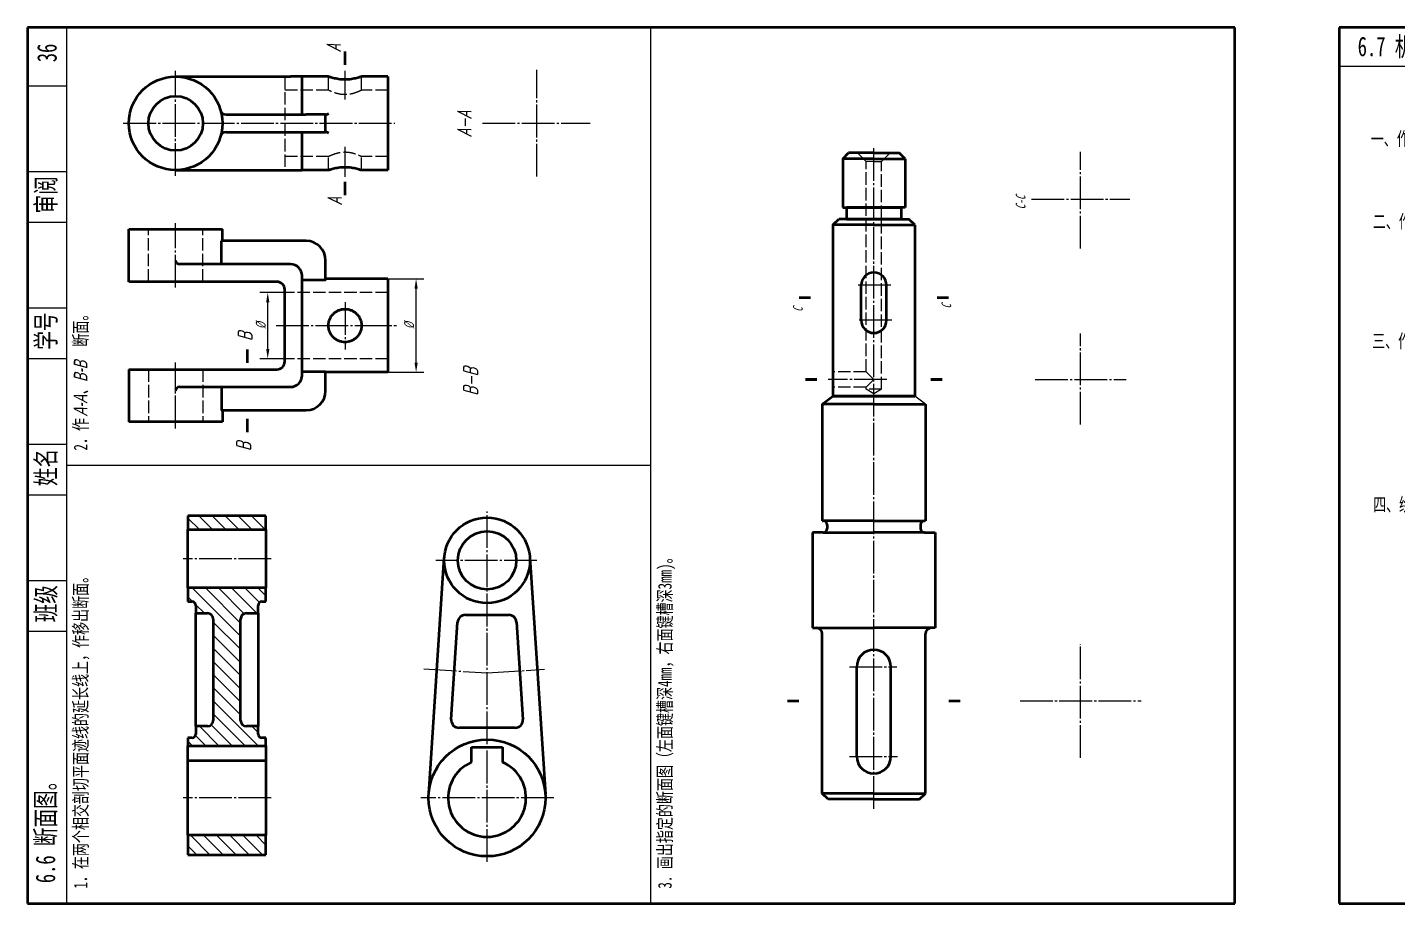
# Model space of a CAD drawing. Header units: millimetres. Extents: x -334 to 3025, y 133 to 867.
# Drawn here: x 1364.4 to 1716.2, y 641.9 to 866.9 of the extents above; entities that cross this region are included whole.
import ezdxf

# ---------------------------------------------------------------- set-up
doc = ezdxf.new("R2010")
doc.units = ezdxf.units.MM
doc.header["$LTSCALE"] = 0.8
doc.header["$PDMODE"] = 33
doc.header["$PDSIZE"] = 1.5
doc.linetypes.add('myCENTER', pattern=[18, 15, -1, 1, -1])
doc.linetypes.add('myHIDDEN', pattern=[5, 4, -1])
doc.layers.get('Defpoints').update_dxf_attribs({"lineweight": 20})
for name, color, linetype, lineweight in [('中心线', 7, 'myCENTER', 25), ('剖面线', 7, 'Continuous', 25), ('尺寸', 7, 'Continuous', 25), ('标注', 7, 'Continuous', 25), ('标题文字', 7, 'Continuous', 25), ('粗实线', 7, 'Continuous', 50), ('细实线', 7, 'Continuous', 25), ('虚线', 7, 'myHIDDEN', 25)]:
    doc.layers.add(name, color=color, linetype=linetype, lineweight=lineweight)
doc.styles.add('字母标注-2.5号', font='txt.shx', dxfattribs={"width": 0.7, "oblique": 15, "height": 2.5})
doc.styles.add('尺寸文字1-2.5号', font='SimSun.ttf', dxfattribs={"width": 0.7, "oblique": 15, "height": 2.5})
doc.styles.add('标题字母', font='', dxfattribs={"width": 0.7, "oblique": 15, "height": 5})
doc.styles.add('标题汉字1-5号', font='SimSun.ttf', dxfattribs={"width": 0.7, "height": 5})
doc.styles.add('标题汉字2-3.5号', font='SimSun.ttf', dxfattribs={"width": 0.7, "height": 3.5})
doc.styles.get('标题字母').set_extended_font_data('FZFangSong-Z02')
doc.dimstyles.new('尺寸25', dxfattribs={"dimtxt": 2.5, "dimasz": 2.5, "dimexe": 2, "dimexo": 0, "dimgap": 0.5, "dimtad": 1, "dimdec": 0, "dimdsep": 46, "dimtxsty": '尺寸文字1-2.5号', "dimcen": 0, "dimadec": 0, "dimazin": 0, "dimtfac": 1, "dimtdec": 0, "dimtmove": 0, "dimatfit": 3, "dimfxl": 0, "dimarcsym": 0})

# ---------------------------------------------------------------- blocks, each defined once
blk = doc.blocks.new('*D77')
at = {"layer": 'Defpoints', "color": 0}
for p in [(1426.15, 798.85), (1430.5, 798.85), (1430.5, 781.85)]:
    blk.add_point(p, dxfattribs=at)
at = {"layer": '尺寸', "color": 0, "lineweight": -2}
for p, q in [((1430.5, 798.85), (1424.15, 798.85)), ((1426.15, 784.35), (1426.15, 796.35)), ((1430.5, 781.85), (1424.15, 781.85))]:
    blk.add_line(p, q, dxfattribs=at)
at = {"layer": '尺寸', "color": 0}
for points in [[(1425.74, 796.35), (1426.57, 796.35), (1426.15, 798.85)], [(1425.74, 784.35), (1426.57, 784.35), (1426.15, 781.85)]]:
    blk.add_solid(points, dxfattribs=at)
at = {"layer": '尺寸', "color": 0, "insert": (1424.4, 790.35), "char_height": 2.5, "attachment_point": 5, "rotation": 90, "style": '尺寸文字1-2.5号'}
blk.add_mtext('%%c', dxfattribs=at)
blk = doc.blocks.new('*D78')
at = {"layer": 'Defpoints', "color": 0}
for p in [(1457, 802.35), (1464.24, 802.35), (1457, 778.35)]:
    blk.add_point(p, dxfattribs=at)
at = {"layer": '尺寸', "color": 0, "lineweight": -2}
for p, q in [((1457, 802.35), (1466.24, 802.35)), ((1464.24, 780.85), (1464.24, 799.85)), ((1457, 778.35), (1466.24, 778.35))]:
    blk.add_line(p, q, dxfattribs=at)
at = {"layer": '尺寸', "color": 0}
for points in [[(1463.83, 799.85), (1464.66, 799.85), (1464.24, 802.35)], [(1463.83, 780.85), (1464.66, 780.85), (1464.24, 778.35)]]:
    blk.add_solid(points, dxfattribs=at)
at = {"layer": '尺寸', "color": 0, "insert": (1462.49, 790.35), "char_height": 2.5, "attachment_point": 5, "rotation": 90, "style": '尺寸文字1-2.5号'}
blk.add_mtext('%%c', dxfattribs=at)

msp = doc.modelspace()

# ---------------------------------------------------------------- hatches: boundary and pattern name
at = {"layer": '剖面线'}
h = msp.add_hatch(dxfattribs=at)
h.set_pattern_fill('ANSI31', color=256, scale=0.75, angle=90, style=0)
h.set_pattern_definition([(135, (1679.0114, 642.691), (-1.683798, -1.683798), [])])
h.paths.add_polyline_path([(1425.67, 654.47), (1425.67, 659.47), (1405.67, 659.47), (1405.67, 654.47)])
h.paths.add_polyline_path([(1425.67, 682.47), (1425.67, 684.47), (1424.67, 684.47, -0.414214), (1423.67, 685.47), (1423.67, 687.47), (1420.67, 687.47, -0.414214), (1419.17, 688.97), (1419.17, 714.97, -0.414214), (1420.67, 716.47), (1423.67, 716.47), (1423.67, 718.47, -0.414214), (1424.67, 719.47), (1425.67, 719.47), (1425.67, 722.97), (1405.67, 722.97), (1405.67, 719.47), (1406.67, 719.47, -0.414214), (1407.67, 718.47), (1407.67, 716.47), (1410.67, 716.47, -0.414214), (1412.17, 714.97), (1412.17, 688.97, -0.414214), (1410.67, 687.47), (1407.67, 687.47), (1407.67, 685.47, -0.414214), (1406.67, 684.47), (1405.67, 684.47), (1405.67, 682.47)])
h.paths.add_polyline_path([(1405.67, 741.47), (1405.67, 737.97), (1425.67, 737.97), (1425.67, 741.47)])

# ---------------------------------------------------------------- linework, layer by layer
msp.add_line((1524.44, 754.42), (1374.44, 754.42))
at = {"layer": '中心线', "ltscale": 0.7}
for p, q in [((1402.5, 828.77), (1402.5, 855.73)), ((1446, 848.42), (1446, 855.73)), ((1495.24, 828.61), (1495.24, 856)), ((1389.07, 842.29), (1458.8, 842.29)), ((1481.3, 842.29), (1508.97, 842.29)), ((1446, 828.56), (1446, 836.29)), ((1581.77, 666.23), (1581.77, 836.38)), ((1634.86, 810.16), (1634.86, 834.96)), ((1622.23, 822.8), (1647.48, 822.8)), ((1402.5, 800.13), (1402.5, 816.64)), ((1586.11, 800.71), (1577.47, 800.71)), ((1446, 796.36), (1446, 784.24)), ((1586.37, 791.71), (1577.47, 791.71)), ((1428.32, 790.35), (1459.22, 790.35)), ((1634.86, 764.94), (1634.86, 788.28)), ((1402.5, 763.96), (1402.5, 780.89)), ((1585.12, 776.51), (1570.03, 776.51)), ((1623.2, 776.51), (1646.51, 776.51)), ((1482.46, 652.64), (1482.46, 742.63)), ((1427.01, 730.47), (1404.42, 730.47)), ((1495.25, 730.06), (1469.3, 730.06)), ((1634.86, 679.36), (1634.86, 708.53)), ((1466.24, 702.2), (1482.46, 701.14)), ((1482.46, 701.14), (1497.18, 702.1)), ((1575.49, 702.71), (1587.63, 702.71)), ((1619.31, 693.95), (1650.4, 693.95)), ((1575.49, 679.71), (1587.88, 679.71)), ((1427.01, 669.06), (1404.42, 669.06)), ((1499.58, 669.06), (1465.46, 669.06))]:
    msp.add_line(p, q, dxfattribs=at)
at = {"layer": '标注'}
msp.add_line((1595.02, 770.21), (1592.27, 772.21), dxfattribs=at)
at = {"layer": '标注', "const_width": 0.7}
for points in [[(1445.97, 860.79), (1445.97, 857.29)], [(1446, 823.77), (1446, 827.27)], [(1420.89, 780.75), (1420.89, 784.25)], [(1567.17, 776.51), (1564.17, 776.51)], [(1596.38, 776.51), (1599.38, 776.51)], [(1420.89, 762.91), (1420.89, 766.41)]]:
    msp.add_lwpolyline(points, dxfattribs=at)
at = {"layer": '标注'}
for points in [[(1565.56, 797.52, 0.7, 0.7, 0), (1562.56, 797.52, 0, 0, 0), (1562.56, 800.52, 0.7, 0, 0), (1562.56, 804.02, 0, 0, 0)], [(1597.99, 797.52, 0.7, 0.7, 0), (1600.99, 797.52, 0, 0, 0), (1600.99, 800.52, 0.7, 0, 0), (1600.99, 804.02, 0, 0, 0)], [(1562.57, 693.95, 0.7, 0.7, 0), (1559.57, 693.95, 0, 0, 0), (1559.57, 696.95, 0.7, 0, 0), (1559.57, 700.45, 0, 0, 0)], [(1600.98, 693.95, 0.7, 0.7, 0), (1603.98, 693.95, 0, 0, 0), (1603.98, 696.95, 0.7, 0, 0), (1603.98, 700.45, 0, 0, 0)]]:
    msp.add_lwpolyline(points, format="xyseb", dxfattribs=at)
at = {"layer": '粗实线'}
for p, q in [((1674.44, 866.92), (1364.44, 866.92)), ((1364.44, 866.92), (1364.44, 641.92)), ((1674.44, 641.92), (1674.44, 866.92)), ((1701.26, 866.92), (1701.26, 641.92)), ((2011.26, 866.92), (1701.26, 866.92)), ((1573.77, 833.21), (1575.27, 834.71)), ((1581.77, 834.71), (1575.27, 834.71)), ((1581.77, 834.71), (1588.27, 834.71)), ((1589.77, 833.21), (1588.27, 834.71)), ((1573.77, 833.21), (1573.77, 820.71)), ((1581.77, 833.21), (1573.77, 833.21)), ((1581.77, 833.21), (1589.77, 833.21)), ((1589.77, 833.21), (1589.77, 820.71)), ((1573.77, 820.71), (1581.77, 820.71)), ((1574.77, 820.71), (1574.77, 817.71)), ((1581.77, 820.71), (1574.77, 820.71)), ((1589.77, 820.71), (1581.77, 820.71)), ((1581.77, 820.71), (1588.77, 820.71)), ((1588.77, 820.71), (1588.77, 817.71)), ((1571.27, 816.21), (1572.77, 817.71)), ((1571.27, 816.21), (1571.27, 772.21)), ((1581.77, 816.21), (1571.27, 816.21)), ((1581.77, 817.71), (1572.77, 817.71)), ((1574.77, 817.71), (1581.77, 817.71)), ((1581.77, 817.71), (1590.77, 817.71)), ((1588.77, 817.71), (1581.77, 817.71)), ((1581.77, 816.21), (1592.27, 816.21)), ((1592.27, 816.21), (1590.77, 817.71)), ((1592.27, 816.21), (1592.27, 772.21)), ((1414.39, 812.1), (1414.14, 812.24)), ((1441, 802.35), (1441.2, 802.08)), ((1578.52, 791.71), (1578.52, 800.71)), ((1585.02, 791.71), (1585.02, 800.71)), ((1441, 778.35), (1441.2, 778.62)), ((1568.52, 770.21), (1571.27, 772.21)), ((1581.77, 772.21), (1571.27, 772.21)), ((1571.27, 772.21), (1581.77, 772.21)), ((1592.27, 772.21), (1581.77, 772.21)), ((1581.77, 772.21), (1592.27, 772.21)), ((1414.39, 768.6), (1414.14, 768.46)), ((1568.52, 770.21), (1568.52, 740.21)), ((1581.77, 770.21), (1568.52, 770.21)), ((1581.77, 770.21), (1595.02, 770.21)), ((1595.02, 770.21), (1595.02, 740.21)), ((1568.52, 740.21), (1568.77, 740.21)), ((1581.77, 740.21), (1568.77, 740.21)), ((1569.77, 739.21), (1569.77, 738.21)), ((1581.77, 740.21), (1594.77, 740.21)), ((1593.77, 739.21), (1593.77, 738.21)), ((1595.02, 740.21), (1594.77, 740.21)), ((1566.02, 737.21), (1566.02, 712.71)), ((1568.77, 737.21), (1566.02, 737.21)), ((1568.77, 737.21), (1581.77, 737.21)), ((1594.77, 737.21), (1581.77, 737.21)), ((1594.77, 737.21), (1597.52, 737.21)), ((1597.52, 737.21), (1597.52, 712.71)), ((1467.49, 670.04), (1471.49, 730.78)), ((1493.44, 730.78), (1497.43, 670.04)), ((1473.26, 689.19), (1474.9, 714.19)), ((1476.9, 716.06), (1488.02, 716.06)), ((1490.02, 714.19), (1491.66, 689.19)), ((1566.02, 712.71), (1567.02, 712.71)), ((1567.02, 712.71), (1581.77, 712.71)), ((1568.52, 670.21), (1568.52, 711.21)), ((1596.52, 712.71), (1581.77, 712.71)), ((1595.02, 670.21), (1595.02, 711.21)), ((1597.52, 712.71), (1596.52, 712.71)), ((1577.37, 679.71), (1577.37, 702.71)), ((1586.17, 679.71), (1586.17, 702.71)), ((1489.67, 687.06), (1475.26, 687.06)), ((1478.46, 682.06), (1486.46, 682.06)), ((1478.46, 678.22), (1478.46, 682.06)), ((1486.46, 682.06), (1486.46, 678.22)), ((1581.77, 670.21), (1568.52, 670.21)), ((1570.02, 668.71), (1568.52, 670.21)), ((1581.77, 668.71), (1570.02, 668.71)), ((1581.77, 670.21), (1595.02, 670.21)), ((1581.77, 668.71), (1593.52, 668.71)), ((1593.52, 668.71), (1595.02, 670.21)), ((1364.44, 641.92), (1674.44, 641.92)), ((1701.26, 641.92), (2011.26, 641.92))]:
    msp.add_line(p, q, dxfattribs=at)
at = {"layer": '粗实线', "extrusion": (-1, 2.83277e-16, -4.93038e-32)}
for p, q in [((1402.5, 854.29), (1432, 854.29)), ((1435, 854.29), (1432, 854.29)), ((1435, 844.54), (1435, 854.29)), ((1441.75, 854.29), (1435, 854.29)), ((1457, 854.29), (1450.25, 854.29)), ((1457, 854.29), (1457, 830.29)), ((1415.46, 844.54), (1436, 844.54)), ((1441, 844.54), (1436, 844.54)), ((1441, 840.37), (1441, 844.18)), ((1415.46, 840.04), (1436, 840.04)), ((1435, 830.29), (1435, 840.04)), ((1436, 840.04), (1441, 840.04)), ((1402.5, 830.29), (1432, 830.29)), ((1432, 830.29), (1435, 830.29)), ((1441.75, 830.29), (1435, 830.29)), ((1457, 830.29), (1450.25, 830.29))]:
    msp.add_line(p, q, dxfattribs=at)
at = {"layer": '粗实线', "extrusion": (-1, 6.12323e-17, 2.22045e-16)}
for p, q in [((1390.5, 815.1), (1414.5, 815.1)), ((1390.5, 801.6), (1390.5, 815.1)), ((1414.5, 812.1), (1414.5, 815.1)), ((1414.28, 806.28), (1414.28, 812.05)), ((1436, 812.1), (1414.39, 812.1)), ((1432, 806.1), (1403.5, 806.1)), ((1441, 802.35), (1441, 807.1)), ((1435, 790.35), (1435, 803.1)), ((1435, 802.14), (1440.98, 802.14)), ((1457, 802.35), (1441, 802.35)), ((1457, 802.35), (1457, 778.35)), ((1402.5, 801.6), (1390.5, 801.6)), ((1428.5, 801.6), (1402.5, 801.6)), ((1430.5, 781.1), (1430.5, 799.6)), ((1435, 777.6), (1435, 790.35)), ((1390.5, 779.1), (1402.5, 779.1)), ((1390.5, 779.1), (1390.5, 765.6)), ((1402.5, 779.1), (1428.5, 779.1)), ((1435, 778.56), (1440.98, 778.56)), ((1441, 773.6), (1441, 778.35)), ((1457, 778.35), (1441, 778.35)), ((1403.5, 774.6), (1432, 774.6)), ((1414.28, 774.42), (1414.28, 768.66)), ((1414.39, 768.6), (1436, 768.6)), ((1414.5, 768.6), (1414.5, 765.6)), ((1402.5, 765.6), (1390.5, 765.6)), ((1414.5, 765.6), (1402.5, 765.6)), ((1405.67, 741.47), (1405.67, 737.97)), ((1425.67, 741.47), (1405.67, 741.47)), ((1425.67, 737.97), (1425.67, 741.47)), ((1405.67, 722.97), (1405.67, 737.97)), ((1405.67, 737.97), (1425.67, 737.97)), ((1425.67, 737.97), (1425.67, 722.97)), ((1405.67, 722.97), (1405.67, 719.47)), ((1425.67, 722.97), (1405.67, 722.97)), ((1425.67, 719.47), (1425.67, 722.97)), ((1405.67, 719.47), (1406.67, 719.47)), ((1407.67, 718.47), (1407.67, 716.47)), ((1423.67, 716.47), (1423.67, 718.47)), ((1424.67, 719.47), (1425.67, 719.47)), ((1407.67, 714.61), (1407.67, 716.47)), ((1407.67, 716.47), (1410.67, 716.47)), ((1407.67, 689.61), (1407.67, 714.61)), ((1412.17, 714.97), (1412.17, 688.97)), ((1419.17, 688.97), (1419.17, 714.97)), ((1420.67, 716.47), (1423.67, 716.47)), ((1423.67, 716.47), (1423.67, 714.61)), ((1423.67, 714.61), (1423.67, 689.61)), ((1407.67, 687.47), (1407.67, 689.61)), ((1423.67, 689.61), (1423.67, 687.47)), ((1407.67, 687.47), (1407.67, 685.47)), ((1410.67, 687.47), (1407.67, 687.47)), ((1423.67, 687.47), (1420.67, 687.47)), ((1423.67, 685.47), (1423.67, 687.47)), ((1405.67, 684.47), (1405.67, 682.47)), ((1406.67, 684.47), (1405.67, 684.47)), ((1425.67, 684.47), (1424.67, 684.47)), ((1425.67, 682.47), (1425.67, 684.47)), ((1405.67, 678.64), (1405.67, 682.47)), ((1405.67, 682.47), (1425.67, 682.47)), ((1425.67, 682.47), (1425.67, 678.64)), ((1405.67, 659.47), (1405.67, 678.64)), ((1405.67, 678.64), (1425.67, 678.64)), ((1425.67, 678.64), (1425.67, 659.47)), ((1405.67, 659.47), (1405.67, 654.47)), ((1425.67, 659.47), (1405.67, 659.47)), ((1425.67, 654.47), (1425.67, 659.47)), ((1405.67, 654.47), (1425.67, 654.47))]:
    msp.add_line(p, q, dxfattribs=at)
at = {"layer": '粗实线'}
for centre, radius in [((1402.5, 842.29), 12), ((1402.5, 842.29), 7), ((1482.46, 730.06), 11), ((1482.46, 730.06), 7.5), ((1482.46, 669.06), 15)]:
    msp.add_circle(centre, radius, dxfattribs=at)
for centre, radius, start, end in [((1415.46, 846.04), 1.5, 196.1276, 270), ((1441, 846.04), 1.5, 270, 305.0614), ((1415.46, 838.54), 1.5, 90, 163.8724), ((1441, 838.54), 1.5, 54.9386, 90), ((1436, 807.1), 5, 0, 90), ((1403.5, 807.1), 1, 180, 270), ((1432, 803.1), 3, 0, 90), ((1581.77, 800.71), 3.25, 0, 180), ((1428.5, 799.6), 2, 0, 90), ((1581.77, 791.71), 3.25, 180, 0), ((1428.5, 781.1), 2, 270, 0), ((1432, 777.6), 3, 270, 0), ((1403.5, 773.6), 1, 90, 180), ((1436, 773.6), 5, 270, 0), ((1568.77, 739.21), 1, 0, 90), ((1594.77, 739.21), 1, 90, 180), ((1568.77, 738.21), 1, 270, 0), ((1594.77, 738.21), 1, 180, 270), ((1406.67, 718.47), 1, 0, 90), ((1424.67, 718.47), 1, 90, 180), ((1410.67, 714.97), 1.5, 0, 90), ((1420.67, 714.97), 1.5, 90, 180), ((1476.9, 714.06), 2, 90, 176.2402), ((1488.02, 714.06), 2, 3.7598, 90), ((1567.02, 711.21), 1.5, 0, 90), ((1596.52, 711.21), 1.5, 90, 180), ((1581.77, 702.71), 4.4, 0, 180), ((1410.67, 688.97), 1.5, 270, 0), ((1420.67, 688.97), 1.5, 180, 270), ((1475.26, 689.06), 2, 176.2402, 270), ((1489.67, 689.06), 2, 270, 3.7598), ((1406.67, 685.47), 1, 270, 0), ((1424.67, 685.47), 1, 180, 270), ((1581.77, 679.71), 4.4, 180, 0), ((1482.46, 669.06), 10, 113.5782, 66.4218)]:
    msp.add_arc(centre, radius, start, end, dxfattribs=at)
for points, knots in [([(1450.25, 854.29), (1450.25, 854.29), (1450.22, 854.28), (1450.11, 854.24), (1450.03, 854.21), (1449.81, 854.14), (1449.67, 854.1), (1449.36, 854.01), (1449.19, 853.96), (1448.81, 853.86), (1448.6, 853.81), (1448.14, 853.71), (1447.89, 853.67), (1447.37, 853.59), (1447.09, 853.56), (1446.54, 853.52), (1446.26, 853.51), (1445.73, 853.51), (1445.45, 853.52), (1444.9, 853.56), (1444.62, 853.59), (1444.1, 853.67), (1443.85, 853.71), (1443.39, 853.81), (1443.18, 853.86), (1442.8, 853.96), (1442.63, 854.01), (1442.32, 854.1), (1442.18, 854.14), (1441.96, 854.21), (1441.88, 854.24), (1441.77, 854.28), (1441.75, 854.29), (1441.75, 854.29)], [6.46485, 6.46485, 6.46485, 6.46485, 7.272714, 7.272714, 8.080578, 8.080578, 8.888442, 8.888442, 9.696305, 9.696305, 10.504654, 10.504654, 11.313003, 11.313003, 12.121351, 12.121351, 12.9297, 12.9297, 13.738049, 13.738049, 14.546397, 14.546397, 15.354746, 15.354746, 16.163095, 16.163095, 16.970959, 16.970959, 17.778823, 17.778823, 18.586686, 18.586686, 19.39455, 19.39455, 19.39455, 19.39455]), ([(1441.75, 830.29), (1441.75, 830.29), (1441.77, 830.3), (1441.88, 830.34), (1441.96, 830.37), (1442.18, 830.44), (1442.32, 830.48), (1442.63, 830.57), (1442.8, 830.62), (1443.18, 830.72), (1443.39, 830.77), (1443.85, 830.87), (1444.1, 830.91), (1444.62, 830.99), (1444.9, 831.02), (1445.45, 831.06), (1445.73, 831.07), (1446.26, 831.07), (1446.54, 831.06), (1447.09, 831.02), (1447.37, 830.99), (1447.89, 830.91), (1448.14, 830.87), (1448.6, 830.77), (1448.81, 830.72), (1449.19, 830.62), (1449.36, 830.57), (1449.67, 830.48), (1449.81, 830.44), (1450.03, 830.37), (1450.11, 830.34), (1450.22, 830.3), (1450.25, 830.29), (1450.25, 830.29)], [6.46485, 6.46485, 6.46485, 6.46485, 7.272714, 7.272714, 8.080578, 8.080578, 8.888442, 8.888442, 9.696305, 9.696305, 10.504654, 10.504654, 11.313003, 11.313003, 12.121351, 12.121351, 12.9297, 12.9297, 13.738049, 13.738049, 14.546397, 14.546397, 15.354746, 15.354746, 16.163095, 16.163095, 16.970959, 16.970959, 17.778823, 17.778823, 18.586686, 18.586686, 19.39455, 19.39455, 19.39455, 19.39455]), ([(1441.75, 790.35), (1441.75, 790.62), (1441.77, 790.9), (1441.88, 791.45), (1441.96, 791.72), (1442.18, 792.25), (1442.32, 792.5), (1442.63, 792.96), (1442.8, 793.17), (1443.18, 793.54), (1443.39, 793.72), (1443.85, 794.03), (1444.1, 794.17), (1444.62, 794.38), (1444.9, 794.47), (1445.45, 794.58), (1445.73, 794.6), (1446, 794.6), (1446.26, 794.6), (1446.54, 794.58), (1447.09, 794.47), (1447.37, 794.38), (1447.89, 794.17), (1448.14, 794.03), (1448.6, 793.72), (1448.81, 793.54), (1449.19, 793.17), (1449.36, 792.96), (1449.67, 792.5), (1449.81, 792.25), (1450.03, 791.72), (1450.11, 791.45), (1450.22, 790.9), (1450.25, 790.62), (1450.25, 790.35)], [19.39455, 19.39455, 19.39455, 19.39455, 20.202414, 20.202414, 21.010278, 21.010278, 21.818142, 21.818142, 22.626006, 22.626006, 23.434354, 23.434354, 24.242703, 24.242703, 25.051052, 25.051052, 25.8594, 25.8594, 25.8594, 26.667749, 26.667749, 27.476098, 27.476098, 28.284446, 28.284446, 29.092795, 29.092795, 29.900659, 29.900659, 30.708523, 30.708523, 31.516386, 31.516386, 32.32425, 32.32425, 32.32425, 32.32425]), ([(1450.25, 790.35), (1450.25, 790.08), (1450.22, 789.8), (1450.11, 789.25), (1450.03, 788.98), (1449.81, 788.46), (1449.67, 788.21), (1449.36, 787.74), (1449.19, 787.53), (1448.81, 787.16), (1448.6, 786.98), (1448.14, 786.67), (1447.89, 786.54), (1447.37, 786.32), (1447.09, 786.24), (1446.54, 786.13), (1446.26, 786.1), (1445.73, 786.1), (1445.45, 786.13), (1444.9, 786.24), (1444.62, 786.32), (1444.1, 786.54), (1443.85, 786.67), (1443.39, 786.98), (1443.18, 787.16), (1442.8, 787.53), (1442.63, 787.74), (1442.32, 788.21), (1442.18, 788.46), (1441.96, 788.98), (1441.88, 789.25), (1441.77, 789.8), (1441.75, 790.08), (1441.75, 790.35)], [6.46485, 6.46485, 6.46485, 6.46485, 7.272714, 7.272714, 8.080578, 8.080578, 8.888442, 8.888442, 9.696305, 9.696305, 10.504654, 10.504654, 11.313003, 11.313003, 12.121351, 12.121351, 12.9297, 12.9297, 13.738049, 13.738049, 14.546397, 14.546397, 15.354746, 15.354746, 16.163095, 16.163095, 16.970959, 16.970959, 17.778823, 17.778823, 18.586686, 18.586686, 19.39455, 19.39455, 19.39455, 19.39455])]:
    msp.add_open_spline(points, degree=3, knots=knots, dxfattribs=at)
at = {"layer": '细实线'}
for p, q in [((1374.44, 866.92), (1374.44, 641.92)), ((1524.44, 866.92), (1524.44, 641.92)), ((2011.26, 856.92), (1701.26, 856.92)), ((1364.44, 851.92), (1374.44, 851.92)), ((1364.44, 829.92), (1374.44, 829.92)), ((1364.44, 816.92), (1374.44, 816.92)), ((1364.44, 794.92), (1374.44, 794.92)), ((1364.44, 781.92), (1374.44, 781.92)), ((1364.44, 759.92), (1374.44, 759.92)), ((1364.44, 746.92), (1374.44, 746.92)), ((1364.44, 724.92), (1374.44, 724.92)), ((1364.44, 711.92), (1374.44, 711.92))]:
    msp.add_line(p, q, dxfattribs=at)
at = {"layer": '虚线', "extrusion": (-1, 2.83277e-16, -4.93038e-32)}
for p, q in [((1430.5, 854.29), (1430.5, 830.29)), ((1441.75, 850.79), (1441.75, 854.29)), ((1450.25, 850.79), (1450.25, 854.29)), ((1441.75, 850.79), (1430.5, 850.79)), ((1457, 850.79), (1450.25, 850.79)), ((1441.75, 833.79), (1430.5, 833.79)), ((1441.75, 830.29), (1441.75, 833.79)), ((1450.25, 830.29), (1450.25, 833.79)), ((1457, 833.79), (1450.25, 833.79))]:
    msp.add_line(p, q, dxfattribs=at)
at = {"layer": '虚线'}
for p, q in [((1579.77, 832.51), (1577.57, 834.71)), ((1583.77, 832.51), (1585.97, 834.71)), ((1581.77, 832.51), (1579.77, 832.51)), ((1579.77, 778.51), (1579.77, 832.51)), ((1581.77, 832.51), (1583.77, 832.51)), ((1583.77, 774.01), (1583.77, 832.51)), ((1579.77, 778.51), (1571.27, 778.51)), ((1581.77, 776.51), (1579.77, 778.51)), ((1579.77, 774.51), (1571.27, 774.51)), ((1579.77, 774.51), (1581.77, 776.51)), ((1579.77, 774.01), (1579.77, 774.51)), ((1581.77, 772.85), (1579.77, 774.01)), ((1583.77, 774.01), (1579.77, 774.01)), ((1583.77, 774.01), (1581.77, 772.85))]:
    msp.add_line(p, q, dxfattribs=at)
at = {"layer": '虚线', "extrusion": (-1, 6.12323e-17, 2.22045e-16)}
for p, q in [((1395.5, 801.6), (1395.5, 815.1)), ((1409.5, 801.6), (1409.5, 815.1)), ((1457, 798.85), (1430.5, 798.85)), ((1457, 781.85), (1430.5, 781.85)), ((1395.5, 779.1), (1395.5, 765.6)), ((1409.5, 779.1), (1409.5, 765.6))]:
    msp.add_line(p, q, dxfattribs=at)
at = {"layer": '虚线'}
for points in [[(1450.25, 850.79), (1450.25, 850.79), (1450.22, 850.78), (1450.11, 850.72), (1450.03, 850.68), (1449.81, 850.58), (1449.67, 850.52), (1449.36, 850.38), (1449.19, 850.31), (1448.81, 850.17), (1448.6, 850.1), (1448.14, 849.96), (1447.9, 849.89), (1447.37, 849.77), (1447.1, 849.73), (1446.55, 849.67), (1446.27, 849.65), (1445.72, 849.65), (1445.44, 849.67), (1444.89, 849.73), (1444.62, 849.77), (1444.09, 849.89), (1443.85, 849.96), (1443.39, 850.1), (1443.18, 850.17), (1442.8, 850.31), (1442.63, 850.38), (1442.32, 850.52), (1442.18, 850.58), (1441.96, 850.68), (1441.88, 850.72), (1441.77, 850.78), (1441.75, 850.79), (1441.75, 850.79)], [(1441.75, 833.79), (1441.75, 833.79), (1441.77, 833.8), (1441.88, 833.86), (1441.96, 833.9), (1442.18, 834), (1442.32, 834.06), (1442.63, 834.2), (1442.8, 834.27), (1443.18, 834.41), (1443.39, 834.48), (1443.85, 834.62), (1444.09, 834.69), (1444.62, 834.8), (1444.89, 834.85), (1445.44, 834.91), (1445.72, 834.93), (1446.27, 834.93), (1446.55, 834.91), (1447.1, 834.85), (1447.37, 834.8), (1447.9, 834.69), (1448.14, 834.62), (1448.6, 834.48), (1448.81, 834.41), (1449.19, 834.27), (1449.36, 834.2), (1449.67, 834.06), (1449.81, 834), (1450.03, 833.9), (1450.11, 833.86), (1450.22, 833.8), (1450.25, 833.79), (1450.25, 833.79)]]:
    msp.add_open_spline(points, degree=3, knots=[6.534639, 6.534639, 6.534639, 6.534639, 7.350354, 7.350354, 8.166069, 8.166069, 8.981785, 8.981785, 9.7975, 9.7975, 10.615444, 10.615444, 11.433389, 11.433389, 12.251334, 12.251334, 13.069279, 13.069279, 13.887224, 13.887224, 14.705168, 14.705168, 15.523113, 15.523113, 16.341058, 16.341058, 17.156773, 17.156773, 17.972488, 17.972488, 18.788203, 18.788203, 19.603918, 19.603918, 19.603918, 19.603918], dxfattribs=at)

# ---------------------------------------------------------------- texts
at = {"layer": '标注', "oblique": 15, "width": 0.7}
for s, height, style, p in [('A', 3.5, '字母标注-2.5号', (1444.85, 860.69)), ('A-A', 3.5, '字母标注-2.5号', (1478.41, 838.91)), ('A', 3.5, '字母标注-2.5号', (1445.12, 821.4)), ('C-C', 2.5, '尺寸文字1-2.5号', (1620.7, 820.2)), ('C', 2.5, '尺寸文字1-2.5号', (1563.5, 793.88)), ('C', 2.5, '尺寸文字1-2.5号', (1601.63, 794.72)), ('B', 3.5, '字母标注-2.5号', (1422.1, 786.47)), ('B-B', 3.5, '字母标注-2.5号', (1480.02, 772.41)), ('B', 3.5, '字母标注-2.5号', (1421.74, 758.23))]:
    msp.add_text(s, height=height, rotation=90, dxfattribs=dict(at, style=style)).set_placement(p)
at = {"layer": '标题文字', "width": 0.7}
for s, height, style, p in [('36', 5, '标题汉字1-5号', (1371.95, 857.98)), ('审阅', 5, '标题汉字1-5号', (1371.68, 819.15)), ('学号', 5, '标题汉字1-5号', (1371.68, 784.15)), ('2．作           断面。', 3.5, '标题汉字2-3.5号', (1379.85, 758.26)), ('姓名', 5, '标题汉字1-5号', (1371.68, 749.15)), ('3. 画出指定的断面图（左面键槽深4mm，右面键槽深3mm)。', 3.5, '标题汉字2-3.5号', (1529.85, 645.76)), ('1．在两个相交剖切平面迹线的延长线上，作移出断面。', 3.5, '标题汉字2-3.5号', (1379.85, 645.76)), ('班级', 5, '标题汉字1-5号', (1371.68, 714.15)), ('6.6 断面图。', 5, '标题汉字1-5号', (1371.57, 647.17))]:
    msp.add_text(s, height=height, rotation=90, dxfattribs=dict(at, style=style)).set_placement(p)
for s, height, style, p in [('6.7 机件的图样画法作业指示。', 5, '标题汉字1-5号', (1706, 859.52)), ('一、作业目的', 3.5, '标题汉字2-3.5号', (1709.35, 836.55)), ('二、作业要求', 3.5, '标题汉字2-3.5号', (1709.88, 815.33)), ('三、作业内容', 3.5, '标题汉字2-3.5号', (1709.69, 784.64)), ('四、绘图步骤及注意事项', 3.5, '标题汉字2-3.5号', (1709.95, 742.63))]:
    msp.add_text(s, height=height, dxfattribs=dict(at, style=style)).set_placement(p)
at = {"layer": '标题文字', "style": '标题字母', "oblique": 15, "width": 0.7}
msp.add_text('A-A、B-B', height=3.5, rotation=90, dxfattribs=at).set_placement((1379.85, 767.04))

# ---------------------------------------------------------------- dimensions: what is measured, and where the dimension line sits
at = {"layer": '尺寸'}
for base, p1, p2, picture, middle in [((1464.24, 802.35), (1457, 778.35), (1457, 802.35), '*D78', (1462.49, 790.35)), ((1426.15, 798.85), (1430.5, 781.85), (1430.5, 798.85), '*D77', (1424.4, 790.35))]:
    dim = msp.add_linear_dim(base=base, p1=p1, p2=p2, angle=90, text='%%c', dimstyle='尺寸25', dxfattribs=at)
    dim.commit()
    dim.dimension.update_dxf_attribs({"geometry": picture, "text_midpoint": middle})

doc.saveas('drawing.dxf')
